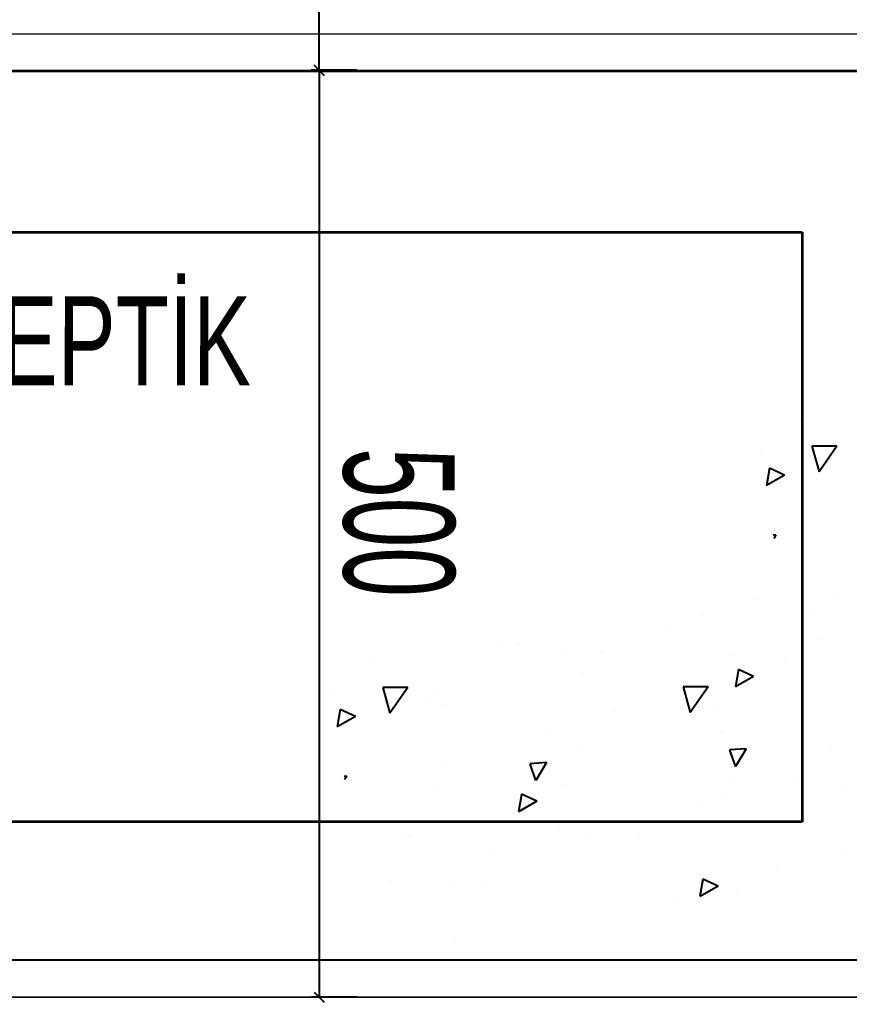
# Model space of a CAD drawing. Header units: inches. Extents: x -7543 to -822, y 102837 to 190349.
# Drawn here: x -837.23231 to -837.20993, y 102837.02397 to 102837.05047 of the extents above; entities that cross this region are included whole.
import ezdxf

# ---------------------------------------------------------------- set-up
doc = ezdxf.new("R2010")
doc.units = ezdxf.units.IN
doc.header["$MEASUREMENT"] = 0
doc.linetypes.add('__ZG_T_P__9', pattern=[22, 1, -10, 1, -10])
doc.linetypes.add('DASHED2', pattern=[9.525, 6.35, -3.175])
doc.layers.get('0').update_dxf_attribs({"lineweight": 25})
doc.layers.add('BALKON', color=7, linetype='Continuous', lineweight=20, true_color=0xffaaa9)
doc.layers.add('DUVAR', color=7, linetype='Continuous', lineweight=35, true_color=0xfc4642)
for name, color, linetype, lineweight in [('BİTKİ', 96, 'Continuous', 25), ('ICOL', 55, 'Continuous', 25), ('YAZI', 7, 'Continuous', 25), ('ÇEKME MESAFESİ', 7, 'Continuous', 20)]:
    doc.layers.add(name, color=color, linetype=linetype, lineweight=lineweight)
doc.styles.add('İSİM', font='arial.ttf', dxfattribs={"width": 0.7, "height": 50})
doc.styles.add('OLCU', font='tromand.shx', dxfattribs={"width": 0.6, "height": 12})

msp = doc.modelspace()

# ---------------------------------------------------------------- linework, layer by layer
at = {"color": 0, "linetype": 'ByBlock', "lineweight": -2}
for p, q in [((-837.224098, 102837.04897), (-837.224369, 102837.04924)), ((-837.224369, 102837.04924), (-837.224098, 102837.04897)), ((-837.224365, 102837.02424), (-837.224095, 102837.02397))]:
    msp.add_line(p, q, dxfattribs=at)
for p, q in [((-837.10726, 102837.025122), (-837.382423, 102837.025082)), ((-837.18795, 102837.02411), (-837.383444, 102837.024081))]:
    msp.add_line(p, q)
at = {"layer": 'BALKON'}
for p, q in [((-837.278246, 102837.050087), (-837.207746, 102837.050087)), ((-837.278246, 102837.049087), (-837.207746, 102837.049087))]:
    msp.add_line(p, q, dxfattribs=at)
at = {"layer": 'BİTKİ'}
for p, q in [((-837.211241, 102837.039664), (-837.211241, 102837.039664)), ((-837.210941, 102837.038966), (-837.210748, 102837.038275)), ((-837.210264, 102837.03897), (-837.210939, 102837.038968)), ((-837.210264, 102837.03897), (-837.210747, 102837.038278)), ((-837.212337, 102837.038859), (-837.212337, 102837.038859)), ((-837.211679, 102837.038187), (-837.212087, 102837.038377)), ((-837.212088, 102837.038374), (-837.212168, 102837.037903)), ((-837.211679, 102837.038187), (-837.212167, 102837.037906)), ((-837.211913, 102837.036574), (-837.211982, 102837.036569)), ((-837.211913, 102837.036574), (-837.211968, 102837.036482)), ((-837.210242, 102837.034936), (-837.210242, 102837.034936)), ((-837.212441, 102837.03484), (-837.212441, 102837.03484)), ((-837.21037, 102837.034901), (-837.21037, 102837.034901)), ((-837.21388, 102837.034415), (-837.21388, 102837.034415)), ((-837.210872, 102837.034521), (-837.210872, 102837.034521)), ((-837.214853, 102837.034066), (-837.214853, 102837.034066)), ((-837.219329, 102837.033703), (-837.219329, 102837.033703)), ((-837.218834, 102837.033611), (-837.218834, 102837.033611)), ((-837.210734, 102837.033754), (-837.210734, 102837.033754)), ((-837.217548, 102837.033353), (-837.217548, 102837.033353)), ((-837.216645, 102837.033419), (-837.216645, 102837.033419)), ((-837.222816, 102837.033156), (-837.222816, 102837.033156)), ((-837.213134, 102837.033316), (-837.213134, 102837.033316)), ((-837.211672, 102837.033173), (-837.211672, 102837.033173)), ((-837.217116, 102837.032861), (-837.217116, 102837.032861)), ((-837.212921, 102837.032948), (-837.213001, 102837.032476)), ((-837.212513, 102837.03276), (-837.21292, 102837.03295)), ((-837.212513, 102837.03276), (-837.213, 102837.032479)), ((-837.223912, 102837.032352), (-837.223912, 102837.032352)), ((-837.222515, 102837.032459), (-837.222322, 102837.031768)), ((-837.221839, 102837.032462), (-837.222514, 102837.032461)), ((-837.221839, 102837.032462), (-837.222321, 102837.03177)), ((-837.221097, 102837.032407), (-837.221097, 102837.032407)), ((-837.214415, 102837.032475), (-837.214222, 102837.031785)), ((-837.213739, 102837.032479), (-837.214414, 102837.032478)), ((-837.213739, 102837.032479), (-837.214221, 102837.031787)), ((-837.221309, 102837.032192), (-837.221309, 102837.032192)), ((-837.223662, 102837.031867), (-837.223742, 102837.031396)), ((-837.223254, 102837.031679), (-837.223661, 102837.03187)), ((-837.220849, 102837.031998), (-837.220849, 102837.031998)), ((-837.216255, 102837.031821), (-837.216255, 102837.031821)), ((-837.213582, 102837.031935), (-837.213582, 102837.031935)), ((-837.223254, 102837.031679), (-837.223741, 102837.031398)), ((-837.218071, 102837.031285), (-837.218071, 102837.031285)), ((-837.213408, 102837.031271), (-837.213408, 102837.031271)), ((-837.21725, 102837.030872), (-837.21725, 102837.030872)), ((-837.213163, 102837.030774), (-837.213004, 102837.030323)), ((-837.212713, 102837.030808), (-837.213162, 102837.030777)), ((-837.212713, 102837.030808), (-837.213003, 102837.030326)), ((-837.210414, 102837.030755), (-837.210414, 102837.030755)), ((-837.220819, 102837.030475), (-837.220819, 102837.030475)), ((-837.2181, 102837.030437), (-837.218549, 102837.030406)), ((-837.2181, 102837.030437), (-837.21839, 102837.029955)), ((-837.21855, 102837.030403), (-837.218391, 102837.029952)), ((-837.223487, 102837.030066), (-837.223556, 102837.030062)), ((-837.223487, 102837.030066), (-837.223543, 102837.029975)), ((-837.213162, 102837.029944), (-837.213162, 102837.029944)), ((-837.211377, 102837.029923), (-837.211377, 102837.029923)), ((-837.221011, 102837.029711), (-837.221011, 102837.029711)), ((-837.217612, 102837.02985), (-837.217612, 102837.02985)), ((-837.210001, 102837.029758), (-837.210001, 102837.029758)), ((-837.218771, 102837.029579), (-837.218851, 102837.029108)), ((-837.218362, 102837.029391), (-837.21885, 102837.029111)), ((-837.218362, 102837.029391), (-837.21877, 102837.029582)), ((-837.213285, 102837.029454), (-837.213285, 102837.029454)), ((-837.213982, 102837.029303), (-837.213982, 102837.029303)), ((-837.217963, 102837.028849), (-837.217963, 102837.028849)), ((-837.217744, 102837.028593), (-837.217744, 102837.028593)), ((-837.221945, 102837.028394), (-837.221945, 102837.028394)), ((-837.221816, 102837.028429), (-837.221816, 102837.028429)), ((-837.216952, 102837.028391), (-837.216952, 102837.028391)), ((-837.215581, 102837.028502), (-837.215581, 102837.028502)), ((-837.219561, 102837.028057), (-837.219561, 102837.028057)), ((-837.210087, 102837.028062), (-837.210087, 102837.028062)), ((-837.211904, 102837.027526), (-837.211904, 102837.027526)), ((-837.222309, 102837.027246), (-837.222309, 102837.027246)), ((-837.213879, 102837.027292), (-837.213959, 102837.02682)), ((-837.213471, 102837.027104), (-837.213878, 102837.027294)), ((-837.220713, 102837.027231), (-837.220713, 102837.027231)), ((-837.219785, 102837.027081), (-837.219785, 102837.027081)), ((-837.213471, 102837.027104), (-837.213958, 102837.026823)), ((-837.212987, 102837.026974), (-837.212987, 102837.026974)), ((-837.214652, 102837.026716), (-837.214652, 102837.026716)), ((-837.220564, 102837.0256), (-837.220564, 102837.0256))]:
    msp.add_line(p, q, dxfattribs=at)
at = {"layer": 'DUVAR', "linetype": '__ZG_T_P__9'}
for p, q in [((-837.242996, 102837.049087), (-837.146121, 102837.049087)), ((-837.239063, 102837.044738), (-837.211205, 102837.044738)), ((-837.211205, 102837.044738), (-837.211205, 102837.028836)), ((-837.211205, 102837.028836), (-837.239063, 102837.028836))]:
    msp.add_line(p, q, dxfattribs=at)
at = {"layer": 'ICOL'}
for q in [(-837.224248, 102837.151587), (-837.22423, 102837.024105)]:
    msp.add_line((-837.224233, 102837.049105), q, dxfattribs=at)
at = {"layer": 'ICOL', "color": 53}
for p, q in [((-837.223215, 102837.049105), (-837.224443, 102837.049105)), ((-837.223215, 102837.049105), (-837.224443, 102837.049105)), ((-837.223211, 102837.024105), (-837.22444, 102837.024105))]:
    msp.add_line(p, q, dxfattribs=at)
at = {"layer": 'ÇEKME MESAFESİ', "linetype": 'DASHED2', "ltscale": 10}
msp.add_line((-837.341673, 102837.049087), (-837.187945, 102837.04911), dxfattribs=at)

# ---------------------------------------------------------------- texts
at = {"layer": 'ICOL', "style": 'OLCU', "width": 0.6}
msp.add_text('500', height=0.003, rotation=270.0083, dxfattribs=at).set_placement((-837.223572, 102837.038919))
at = {"layer": 'YAZI', "style": 'İSİM', "width": 0.7}
msp.add_text('FOSEPTİK', height=0.0024, rotation=359.9399, dxfattribs=at).set_placement((-837.237673, 102837.040618))

doc.saveas('drawing.dxf')
